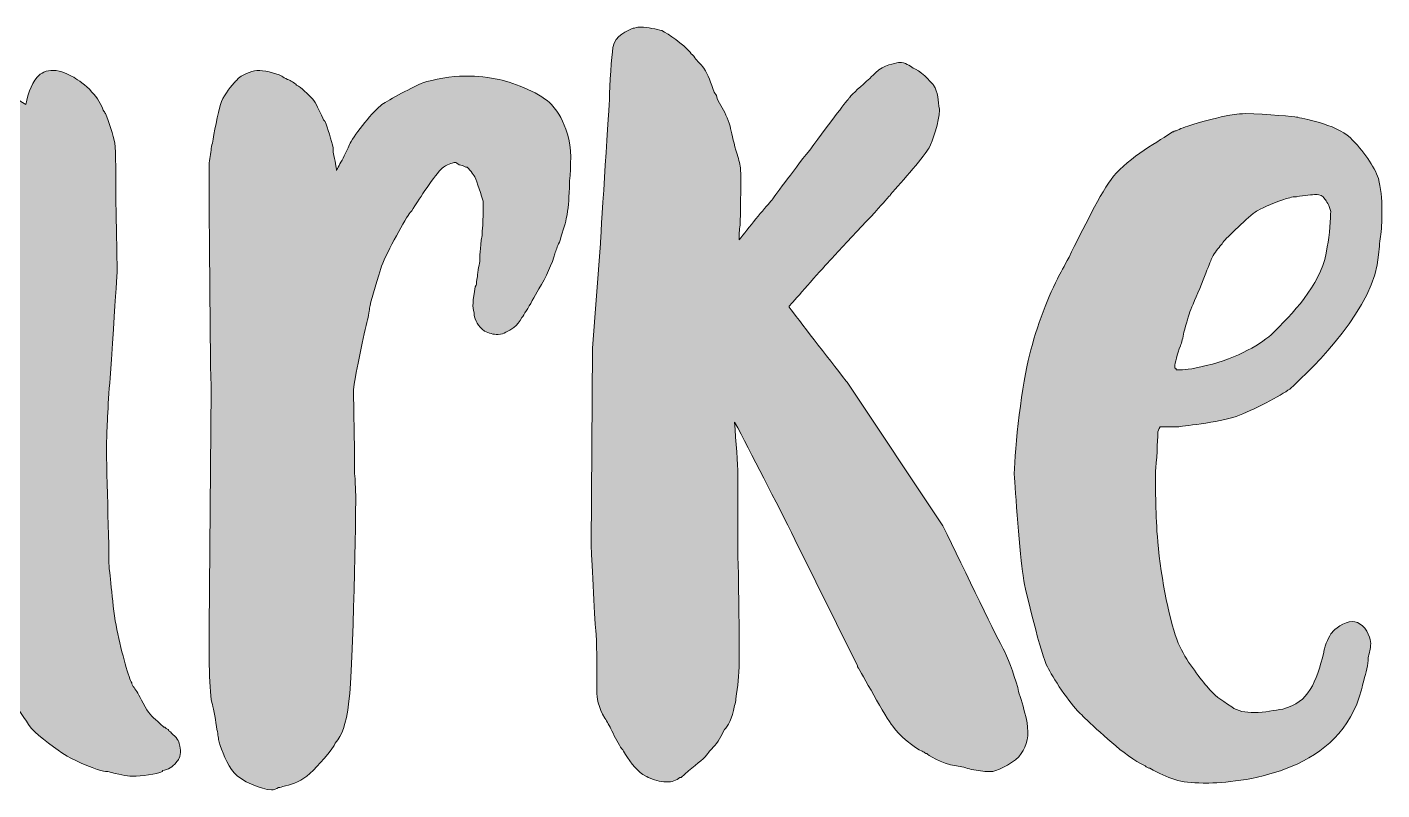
# Model space of a CAD drawing. Header units: inches. Extents: x 4.51 to 10.36, y -5.81 to -0.93.
# Drawn here: x 6.699 to 8.508, y -5.751 to -4.732 of the extents above; entities that cross this region are included whole.
import ezdxf

# ---------------------------------------------------------------- set-up
doc = ezdxf.new("R2010")
doc.units = ezdxf.units.IN
doc.header["$MEASUREMENT"] = 0
doc.layers.add('Layer 1', color=7, linetype='Continuous')

# ---------------------------------------------------------------- blocks, each defined once
blk = doc.blocks.new('block 2')
at = {"layer": 'Layer 1', "true_color": 0x333333}
h = blk.add_hatch(color=250, dxfattribs=at)
h.dxf.hatch_style = 2
edge = h.paths.add_edge_path()
edge.add_spline(control_points=[(8.025, -5.6259), (8.0235, -5.6214), (8.022, -5.6168), (8.022, -5.6138), (8.0159, -5.5955), (8.0083, -5.5712), (8.0022, -5.5621), (7.9977, -5.5545), (7.9506, -5.4573), (7.9217, -5.398), (7.9217, -5.398), (7.794, -5.2065), (7.794, -5.2065), (7.794, -5.2065), (7.7925, -5.205), (7.7925, -5.205), (7.7682, -5.1731), (7.7287, -5.1229), (7.7165, -5.1062), (7.7165, -5.1062), (7.7165, -5.1047), (7.7165, -5.1047), (7.7211, -5.1001), (7.75, -5.0667), (7.7682, -5.0469), (7.7758, -5.0378), (7.8381, -4.9725), (7.8442, -4.9649), (7.8487, -4.9588), (7.8518, -4.9573), (7.8518, -4.9558), (7.867, -4.939), (7.8989, -4.9026), (7.9035, -4.8935), (7.908, -4.8844), (7.9171, -4.8585), (7.9171, -4.8433), (7.9171, -4.8433), (7.9171, -4.8418), (7.9171, -4.8418), (7.9156, -4.8312), (7.9156, -4.819), (7.9095, -4.8099), (7.9095, -4.8099), (7.8958, -4.7932), (7.8852, -4.7886), (7.8852, -4.7886), (7.8837, -4.7871), (7.8822, -4.7871), (7.8776, -4.784), (7.8715, -4.7795), (7.8639, -4.7795), (7.8639, -4.7795), (7.8624, -4.7795), (7.8624, -4.7795), (7.8579, -4.781), (7.8427, -4.7825), (7.832, -4.7932), (7.8305, -4.7947), (7.8275, -4.7977), (7.8244, -4.8008), (7.8123, -4.8114), (7.8016, -4.8205), (7.7971, -4.8266), (7.794, -4.8296), (7.7743, -4.8555), (7.7439, -4.8965), (7.7196, -4.9269), (7.6968, -4.9588), (7.6922, -4.9649), (7.6831, -4.974), (7.6618, -5.0013), (7.6497, -5.0165), (7.6497, -5.0105), (7.6497, -5.0029), (7.6512, -4.9968), (7.6512, -4.9801), (7.6527, -4.9284), (7.6512, -4.9178), (7.6497, -4.9117), (7.6481, -4.9041), (7.6451, -4.8965), (7.6421, -4.8844), (7.639, -4.8722), (7.6375, -4.8646), (7.6345, -4.854), (7.6299, -4.8448), (7.6254, -4.8372), (7.6223, -4.8327), (7.6208, -4.8296), (7.6193, -4.8236), (7.6193, -4.8236), (7.6162, -4.819), (7.6162, -4.819), (7.6117, -4.8068), (7.6086, -4.7962), (7.6026, -4.7871), (7.598, -4.781), (7.5935, -4.778), (7.5904, -4.7734), (7.5889, -4.7704), (7.5858, -4.7688), (7.5843, -4.7658), (7.5752, -4.7552), (7.5554, -4.7415), (7.5463, -4.7369), (7.5402, -4.7354), (7.5266, -4.7324), (7.519, -4.7324), (7.516, -4.7324), (7.5129, -4.7324), (7.5099, -4.7339), (7.5099, -4.7339), (7.5083, -4.7339), (7.5083, -4.7339), (7.5008, -4.7369), (7.484, -4.743), (7.481, -4.7597), (7.4795, -4.7719), (7.4764, -4.8084), (7.4764, -4.8296), (7.4749, -4.8524), (7.4643, -5.0196), (7.4643, -5.0211), (7.4643, -5.0211), (7.4536, -5.1609), (7.4536, -5.1609), (7.4536, -5.1609), (7.4521, -5.4253), (7.4521, -5.4253), (7.4521, -5.4253), (7.4521, -5.4269), (7.4521, -5.4269), (7.4521, -5.4299), (7.4567, -5.5226), (7.4582, -5.5378), (7.4597, -5.55), (7.4597, -5.5879), (7.4597, -5.6077), (7.4597, -5.6153), (7.4597, -5.6183), (7.4597, -5.6198), (7.4597, -5.6259), (7.4612, -5.6411), (7.4704, -5.6548), (7.4734, -5.6594), (7.4764, -5.6654), (7.4795, -5.6715), (7.484, -5.6806), (7.4886, -5.6898), (7.4931, -5.6958), (7.4947, -5.6973), (7.4962, -5.7004), (7.4977, -5.7034), (7.5053, -5.7141), (7.5144, -5.7277), (7.5251, -5.7323), (7.5266, -5.7323), (7.5266, -5.7323), (7.5281, -5.7338), (7.5357, -5.7369), (7.5433, -5.7399), (7.5524, -5.7399), (7.56, -5.7399), (7.5661, -5.7384), (7.5706, -5.7338), (7.5706, -5.7338), (7.5722, -5.7338), (7.5722, -5.7338), (7.5858, -5.7217), (7.598, -5.7125), (7.6041, -5.7065), (7.6071, -5.7034), (7.6086, -5.7004), (7.6102, -5.6989), (7.6132, -5.6958), (7.6208, -5.6882), (7.6254, -5.6791), (7.6254, -5.6791), (7.6299, -5.67), (7.6299, -5.67), (7.6345, -5.6654), (7.6406, -5.6563), (7.6436, -5.6381), (7.6451, -5.635), (7.6451, -5.632), (7.6451, -5.629), (7.6481, -5.6107), (7.6497, -5.6001), (7.6497, -5.5788), (7.6497, -5.5667), (7.6497, -5.4998), (7.6481, -5.439), (7.6481, -5.3889), (7.6481, -5.3417), (7.6481, -5.3296), (7.6481, -5.3159), (7.6451, -5.2855), (7.6436, -5.2597), (7.6649, -5.2992), (7.6998, -5.3676), (7.7241, -5.4162), (7.7241, -5.4162), (7.8077, -5.5849), (7.8077, -5.5849), (7.8077, -5.5849), (7.8077, -5.5864), (7.8077, -5.5864), (7.8123, -5.5925), (7.8457, -5.6548), (7.8548, -5.6654), (7.8624, -5.6776), (7.8852, -5.6958), (7.8943, -5.6989), (7.8958, -5.7004), (7.8974, -5.7004), (7.8989, -5.7019), (7.8989, -5.7019), (7.9004, -5.7019), (7.9004, -5.7019), (7.9004, -5.7034), (7.9187, -5.7156), (7.9399, -5.7186), (7.946, -5.7186), (7.9536, -5.7217), (7.9597, -5.7232), (7.9688, -5.7247), (7.9764, -5.7262), (7.9825, -5.7262), (7.984, -5.7262), (7.987, -5.7262), (7.9886, -5.7262), (7.9977, -5.7232), (8.019, -5.7141), (8.0265, -5.7019), (8.0342, -5.6913), (8.0372, -5.6776), (8.0342, -5.6609), (8.0326, -5.6502), (8.0281, -5.6366), (8.025, -5.6259)], knot_values=[0, 0, 0, 0, 1, 1, 1, 2, 2, 2, 3, 3, 3, 4, 4, 4, 5, 5, 5, 6, 6, 6, 7, 7, 7, 8, 8, 8, 9, 9, 9, 10, 10, 10, 11, 11, 11, 12, 12, 12, 13, 13, 13, 14, 14, 14, 15, 15, 15, 16, 16, 16, 17, 17, 17, 18, 18, 18, 19, 19, 19, 20, 20, 20, 21, 21, 21, 22, 22, 22, 23, 23, 23, 24, 24, 24, 25, 25, 25, 26, 26, 26, 27, 27, 27, 28, 28, 28, 29, 29, 29, 30, 30, 30, 31, 31, 31, 32, 32, 32, 33, 33, 33, 34, 34, 34, 35, 35, 35, 36, 36, 36, 37, 37, 37, 38, 38, 38, 39, 39, 39, 40, 40, 40, 41, 41, 41, 42, 42, 42, 43, 43, 43, 44, 44, 44, 45, 45, 45, 46, 46, 46, 47, 47, 47, 48, 48, 48, 49, 49, 49, 50, 50, 50, 51, 51, 51, 52, 52, 52, 53, 53, 53, 54, 54, 54, 55, 55, 55, 56, 56, 56, 57, 57, 57, 58, 58, 58, 59, 59, 59, 60, 60, 60, 61, 61, 61, 62, 62, 62, 63, 63, 63, 64, 64, 64, 65, 65, 65, 66, 66, 66, 67, 67, 67, 68, 68, 68, 69, 69, 69, 70, 70, 70, 71, 71, 71, 72, 72, 72, 73, 73, 73, 74, 74, 74, 75, 75, 75, 76, 76, 76, 77, 77, 77, 78, 78, 78, 79, 79, 79, 80, 80, 80, 80], degree=3, periodic=1)
h = blk.add_hatch(color=250, dxfattribs=at)
h.dxf.hatch_style = 2
edge = h.paths.add_edge_path()
edge.add_spline(control_points=[(6.89, -5.673), (6.8885, -5.673), (6.8885, -5.6715), (6.887, -5.67), (6.884, -5.6685), (6.884, -5.6685), (6.8824, -5.667), (6.8809, -5.667), (6.8794, -5.6654), (6.8748, -5.6609), (6.8748, -5.6609), (6.8733, -5.6594), (6.8733, -5.6594), (6.8642, -5.6518), (6.8612, -5.6487), (6.8536, -5.635), (6.8475, -5.6229), (6.8444, -5.6183), (6.8414, -5.6138), (6.8399, -5.6123), (6.8384, -5.6092), (6.8384, -5.6077), (6.8353, -5.6031), (6.8247, -5.5682), (6.8186, -5.5363), (6.8125, -5.5074), (6.8095, -5.4588), (6.808, -5.4542), (6.808, -5.4101), (6.8034, -5.2931), (6.8049, -5.281), (6.8049, -5.2749), (6.8065, -5.2384), (6.8095, -5.2004), (6.8186, -5.0637), (6.8201, -5.0485), (6.8186, -5.0439), (6.8186, -5.0363), (6.8171, -4.9634), (6.8171, -4.9497), (6.8171, -4.9406), (6.8171, -4.8965), (6.8156, -4.8874), (6.8141, -4.8767), (6.808, -4.8585), (6.8034, -4.8479), (6.8019, -4.8463), (6.8019, -4.8448), (6.8004, -4.8433), (6.7973, -4.8357), (6.7928, -4.8266), (6.7852, -4.819), (6.7761, -4.8084), (6.7669, -4.8038), (6.7609, -4.7992), (6.7593, -4.7992), (6.7578, -4.7977), (6.7578, -4.7977), (6.7548, -4.7962), (6.7441, -4.7901), (6.7335, -4.7901), (6.7244, -4.7901), (6.7168, -4.7932), (6.7122, -4.7992), (6.7031, -4.8084), (6.6986, -4.8266), (6.697, -4.8357), (6.697, -4.8357), (6.6742, -4.822), (6.6742, -4.822), (6.6712, -4.8205), (6.6682, -4.819), (6.656, -4.8175), (6.6484, -4.816), (6.6393, -4.8144), (6.6317, -4.8129), (6.6241, -4.8114), (6.615, -4.8099), (6.6059, -4.8099), (6.5983, -4.8099), (6.5907, -4.8099), (6.5831, -4.8114), (6.5679, -4.8129), (6.5451, -4.822), (6.5375, -4.8251), (6.5375, -4.8266), (6.5344, -4.8281), (6.5314, -4.8281), (6.5162, -4.8357), (6.4797, -4.854), (6.4615, -4.8692), (6.4372, -4.8904), (6.4098, -4.9163), (6.3977, -4.9406), (6.3855, -4.9649), (6.3764, -4.9831), (6.3688, -4.9983), (6.3657, -5.0059), (6.3597, -5.0287), (6.349, -5.0637), (6.3399, -5.0971), (6.3293, -5.1336), (6.3202, -5.1594), (6.3065, -5.2004), (6.3034, -5.2475), (6.3019, -5.2734), (6.3004, -5.2794), (6.3004, -5.284), (6.3004, -5.2871), (6.2989, -5.3068), (6.2989, -5.401), (6.3004, -5.4208), (6.3004, -5.4344), (6.3034, -5.4618), (6.3065, -5.4785), (6.3095, -5.4952), (6.3293, -5.55), (6.3353, -5.5636), (6.3399, -5.5727), (6.3521, -5.5864), (6.3627, -5.6016), (6.3642, -5.6031), (6.3673, -5.6062), (6.3673, -5.6077), (6.3749, -5.6168), (6.4083, -5.6381), (6.4174, -5.6427), (6.4189, -5.6442), (6.4204, -5.6442), (6.422, -5.6457), (6.4356, -5.6533), (6.4524, -5.6624), (6.4691, -5.6624), (6.4736, -5.6624), (6.4782, -5.6624), (6.4843, -5.6624), (6.4919, -5.6624), (6.4995, -5.6639), (6.5071, -5.6639), (6.5177, -5.6639), (6.5268, -5.6624), (6.5314, -5.6594), (6.5344, -5.6594), (6.5375, -5.6579), (6.542, -5.6563), (6.5512, -5.6533), (6.5618, -5.6487), (6.5709, -5.6411), (6.5724, -5.6411), (6.5739, -5.6396), (6.5755, -5.6381), (6.5846, -5.6305), (6.5922, -5.6244), (6.6013, -5.6138), (6.6089, -5.6031), (6.6271, -5.5743), (6.6332, -5.5545), (6.6347, -5.55), (6.6378, -5.5423), (6.6393, -5.5332), (6.6439, -5.5545), (6.6484, -5.5712), (6.6514, -5.5819), (6.6606, -5.6031), (6.697, -5.6594), (6.7046, -5.6685), (6.7138, -5.6791), (6.7411, -5.6989), (6.7487, -5.7034), (6.7548, -5.708), (6.7852, -5.7217), (6.7973, -5.7247), (6.7989, -5.7247), (6.8019, -5.7262), (6.8065, -5.7262), (6.8201, -5.7293), (6.8323, -5.7323), (6.8384, -5.7323), (6.8399, -5.7323), (6.8399, -5.7323), (6.8399, -5.7323), (6.8505, -5.7323), (6.8718, -5.7293), (6.8794, -5.7262), (6.8794, -5.7262), (6.8794, -5.7247), (6.8794, -5.7247), (6.887, -5.7232), (6.8931, -5.7202), (6.8976, -5.7141), (6.9007, -5.711), (6.9037, -5.7065), (6.9037, -5.6973), (6.9022, -5.6898), (6.9022, -5.6867), (6.8976, -5.6806), (6.8946, -5.6776), (6.8931, -5.6761), (6.89, -5.673)], knot_values=[0, 0, 0, 0, 1, 1, 1, 2, 2, 2, 3, 3, 3, 4, 4, 4, 5, 5, 5, 6, 6, 6, 7, 7, 7, 8, 8, 8, 9, 9, 9, 10, 10, 10, 11, 11, 11, 12, 12, 12, 13, 13, 13, 14, 14, 14, 15, 15, 15, 16, 16, 16, 17, 17, 17, 18, 18, 18, 19, 19, 19, 20, 20, 20, 21, 21, 21, 22, 22, 22, 23, 23, 23, 24, 24, 24, 25, 25, 25, 26, 26, 26, 27, 27, 27, 28, 28, 28, 29, 29, 29, 30, 30, 30, 31, 31, 31, 32, 32, 32, 33, 33, 33, 34, 34, 34, 35, 35, 35, 36, 36, 36, 37, 37, 37, 38, 38, 38, 39, 39, 39, 40, 40, 40, 41, 41, 41, 42, 42, 42, 43, 43, 43, 44, 44, 44, 45, 45, 45, 46, 46, 46, 47, 47, 47, 48, 48, 48, 49, 49, 49, 50, 50, 50, 51, 51, 51, 52, 52, 52, 53, 53, 53, 54, 54, 54, 55, 55, 55, 56, 56, 56, 57, 57, 57, 58, 58, 58, 59, 59, 59, 60, 60, 60, 61, 61, 61, 62, 62, 62, 63, 63, 63, 64, 64, 64, 65, 65, 65, 66, 66, 66, 66], degree=3, periodic=1)
edge = h.paths.add_edge_path()
edge.add_spline(control_points=[(6.6651, -4.9315), (6.6651, -4.9315), (6.6347, -5.2004), (6.6347, -5.2004), (6.6317, -5.2399), (6.6211, -5.3417), (6.6211, -5.3494), (6.6195, -5.3539), (6.6195, -5.3615), (6.6195, -5.3691), (6.6195, -5.3752), (6.618, -5.3813), (6.618, -5.3873), (6.618, -5.395), (6.6165, -5.398), (6.615, -5.4056), (6.6135, -5.4086), (6.6119, -5.4132), (6.6104, -5.4193), (6.6074, -5.4329), (6.5907, -5.4679), (6.5815, -5.4876), (6.5785, -5.4952), (6.577, -5.4998), (6.5755, -5.5044), (6.5709, -5.515), (6.5496, -5.55), (6.5451, -5.556), (6.5451, -5.556), (6.5436, -5.556), (6.5436, -5.556), (6.5436, -5.556), (6.5436, -5.556), (6.542, -5.556), (6.5405, -5.556), (6.5405, -5.556), (6.539, -5.556), (6.539, -5.5545), (6.5375, -5.5545), (6.5375, -5.553), (6.5329, -5.5469), (6.5238, -5.5348), (6.5177, -5.5241), (6.5132, -5.5165), (6.5071, -5.4907), (6.5025, -5.474), (6.4995, -5.4618), (6.4964, -5.4512), (6.4949, -5.4466), (6.4934, -5.4405), (6.4919, -5.4117), (6.4904, -5.363), (6.4904, -5.3554), (6.4904, -5.3509), (6.4904, -5.3494), (6.4904, -5.3402), (6.501, -5.2567), (6.5101, -5.2126), (6.5162, -5.1837), (6.5329, -5.1123), (6.5436, -5.0697), (6.5496, -5.0469), (6.5512, -5.0363), (6.5527, -5.0348), (6.5527, -5.0287), (6.5587, -5.0029), (6.5709, -4.9771), (6.5831, -4.9527), (6.6226, -4.9102), (6.6287, -4.9056), (6.6332, -4.9026), (6.6347, -4.9011), (6.6378, -4.8995), (6.6393, -4.8995), (6.6393, -4.8995), (6.6408, -4.898), (6.6439, -4.8965), (6.653, -4.895), (6.6575, -4.895), (6.659, -4.895), (6.6651, -4.8965), (6.6697, -4.8965), (6.6682, -4.9026), (6.6666, -4.9178), (6.6651, -4.9315)], knot_values=[0, 0, 0, 0, 1, 1, 1, 2, 2, 2, 3, 3, 3, 4, 4, 4, 5, 5, 5, 6, 6, 6, 7, 7, 7, 8, 8, 8, 9, 9, 9, 10, 10, 10, 11, 11, 11, 12, 12, 12, 13, 13, 13, 14, 14, 14, 15, 15, 15, 16, 16, 16, 17, 17, 17, 18, 18, 18, 19, 19, 19, 20, 20, 20, 21, 21, 21, 22, 22, 22, 23, 23, 23, 24, 24, 24, 25, 25, 25, 26, 26, 26, 27, 27, 27, 28, 28, 28, 28], degree=3, periodic=1)
h = blk.add_hatch(color=250, dxfattribs=at)
h.dxf.hatch_style = 2
edge = h.paths.add_edge_path()
edge.add_spline(control_points=[(7.399, -4.8357), (7.3869, -4.822), (7.3504, -4.8068), (7.3291, -4.8023), (7.3063, -4.7977), (7.2942, -4.7977), (7.282, -4.7977), (7.2683, -4.7977), (7.2395, -4.8023), (7.2273, -4.8068), (7.2151, -4.8114), (7.1817, -4.8296), (7.1726, -4.8357), (7.1619, -4.8433), (7.1361, -4.8752), (7.13, -4.8874), (7.1285, -4.8919), (7.124, -4.8995), (7.1209, -4.9071), (7.1164, -4.9147), (7.1133, -4.9208), (7.1118, -4.9238), (7.1118, -4.9193), (7.1103, -4.9117), (7.1072, -4.8995), (7.1072, -4.8965), (7.1072, -4.895), (7.1072, -4.8935), (7.1057, -4.8844), (7.0996, -4.8661), (7.0966, -4.8585), (7.0966, -4.8585), (7.0951, -4.857), (7.0936, -4.854), (7.089, -4.8433), (7.0844, -4.8342), (7.0799, -4.8281), (7.0738, -4.822), (7.0647, -4.8129), (7.0586, -4.8099), (7.0556, -4.8068), (7.051, -4.8038), (7.0464, -4.8023), (7.0434, -4.8008), (7.0404, -4.7992), (7.0389, -4.7977), (7.0297, -4.7932), (7.013, -4.7901), (7.0069, -4.7901), (7.0054, -4.7901), (7.0054, -4.7901), (7.0054, -4.7901), (6.9978, -4.7917), (6.9857, -4.7947), (6.9781, -4.8038), (6.9781, -4.8038), (6.9765, -4.8053), (6.975, -4.8068), (6.9689, -4.8144), (6.9598, -4.8251), (6.9568, -4.8357), (6.9538, -4.8463), (6.9477, -4.8752), (6.9462, -4.8874), (6.9446, -4.8904), (6.9446, -4.8935), (6.9446, -4.8965), (6.9431, -4.9041), (6.9416, -4.9117), (6.9416, -4.9193), (6.9416, -4.9284), (6.9431, -5.2035), (6.9446, -5.2156), (6.9446, -5.2156), (6.9416, -5.5348), (6.9416, -5.5348), (6.9416, -5.5621), (6.9416, -5.6244), (6.9462, -5.6366), (6.9477, -5.6427), (6.9507, -5.6594), (6.9522, -5.67), (6.9538, -5.6776), (6.9538, -5.6821), (6.9553, -5.6867), (6.9583, -5.6973), (6.9659, -5.7171), (6.975, -5.7277), (6.9841, -5.7384), (7.0115, -5.7505), (7.0252, -5.7505), (7.0282, -5.7505), (7.0313, -5.749), (7.0343, -5.7475), (7.0343, -5.7475), (7.0373, -5.7475), (7.0404, -5.746), (7.0495, -5.7445), (7.0616, -5.7399), (7.0723, -5.7323), (7.0829, -5.7232), (7.0981, -5.7065), (7.1088, -5.6913), (7.1088, -5.6898), (7.1103, -5.6882), (7.1103, -5.6882), (7.1194, -5.6761), (7.124, -5.667), (7.1285, -5.632), (7.1346, -5.5895), (7.1376, -5.3676), (7.1376, -5.3646), (7.1376, -5.3615), (7.1376, -5.3478), (7.1361, -5.3281), (7.1361, -5.2916), (7.1346, -5.2293), (7.1346, -5.2187), (7.1346, -5.208), (7.1452, -5.1579), (7.1513, -5.1305), (7.1543, -5.1199), (7.1559, -5.1123), (7.1559, -5.1077), (7.1574, -5.0986), (7.1635, -5.0789), (7.1711, -5.0546), (7.1756, -5.0394), (7.2015, -4.9922), (7.2091, -4.9816), (7.2106, -4.9801), (7.2136, -4.9755), (7.2167, -4.971), (7.2243, -4.9588), (7.2471, -4.9238), (7.2546, -4.9193), (7.2623, -4.9147), (7.2683, -4.9132), (7.2698, -4.9132), (7.2698, -4.9132), (7.2714, -4.9132), (7.2714, -4.9132), (7.2729, -4.9147), (7.2744, -4.9147), (7.2759, -4.9163), (7.279, -4.9163), (7.2805, -4.9178), (7.282, -4.9178), (7.285, -4.9193), (7.285, -4.9193), (7.2866, -4.9193), (7.2911, -4.9238), (7.2957, -4.9315), (7.2972, -4.933), (7.2987, -4.9375), (7.3063, -4.9588), (7.3078, -4.9649), (7.3078, -4.9694), (7.3078, -4.9983), (7.3063, -5.0044), (7.3063, -5.0059), (7.3063, -5.0074), (7.3063, -5.0105), (7.3033, -5.0287), (7.3033, -5.0394), (7.3033, -5.0439), (7.3033, -5.0469), (7.3002, -5.0591), (7.3002, -5.0652), (7.2987, -5.0713), (7.2987, -5.0743), (7.2987, -5.0758), (7.2987, -5.0758), (7.2987, -5.0773), (7.2972, -5.0789), (7.2942, -5.0971), (7.2927, -5.1062), (7.2957, -5.1138), (7.2957, -5.1153), (7.2957, -5.1153), (7.2957, -5.1169), (7.2972, -5.1229), (7.3002, -5.1321), (7.3094, -5.1381), (7.3154, -5.1412), (7.3215, -5.1427), (7.3276, -5.1427), (7.3322, -5.1427), (7.3352, -5.1412), (7.3382, -5.1396), (7.3443, -5.1366), (7.3534, -5.1321), (7.3595, -5.1199), (7.361, -5.1184), (7.3625, -5.1153), (7.3656, -5.1108), (7.3702, -5.1032), (7.3762, -5.0925), (7.3823, -5.0819), (7.3914, -5.0667), (7.4005, -5.0469), (7.4036, -5.0348), (7.4051, -5.0302), (7.4066, -5.0257), (7.4097, -5.0196), (7.4127, -5.009), (7.4173, -4.9968), (7.4188, -4.9877), (7.4218, -4.974), (7.4218, -4.9649), (7.4233, -4.9467), (7.4233, -4.9467), (7.4233, -4.9451), (7.4233, -4.9451), (7.4233, -4.9436), (7.4233, -4.9406), (7.4233, -4.9375), (7.4248, -4.9193), (7.4264, -4.8919), (7.4203, -4.8752), (7.4142, -4.857), (7.4097, -4.8479), (7.399, -4.8357)], knot_values=[0, 0, 0, 0, 1, 1, 1, 2, 2, 2, 3, 3, 3, 4, 4, 4, 5, 5, 5, 6, 6, 6, 7, 7, 7, 8, 8, 8, 9, 9, 9, 10, 10, 10, 11, 11, 11, 12, 12, 12, 13, 13, 13, 14, 14, 14, 15, 15, 15, 16, 16, 16, 17, 17, 17, 18, 18, 18, 19, 19, 19, 20, 20, 20, 21, 21, 21, 22, 22, 22, 23, 23, 23, 24, 24, 24, 25, 25, 25, 26, 26, 26, 27, 27, 27, 28, 28, 28, 29, 29, 29, 30, 30, 30, 31, 31, 31, 32, 32, 32, 33, 33, 33, 34, 34, 34, 35, 35, 35, 36, 36, 36, 37, 37, 37, 38, 38, 38, 39, 39, 39, 40, 40, 40, 41, 41, 41, 42, 42, 42, 43, 43, 43, 44, 44, 44, 45, 45, 45, 46, 46, 46, 47, 47, 47, 48, 48, 48, 49, 49, 49, 50, 50, 50, 51, 51, 51, 52, 52, 52, 53, 53, 53, 54, 54, 54, 55, 55, 55, 56, 56, 56, 57, 57, 57, 58, 58, 58, 59, 59, 59, 60, 60, 60, 61, 61, 61, 62, 62, 62, 63, 63, 63, 64, 64, 64, 65, 65, 65, 66, 66, 66, 67, 67, 67, 68, 68, 68, 69, 69, 69, 70, 70, 70, 71, 71, 71, 72, 72, 72, 73, 73, 73, 74, 74, 74, 74], degree=3, periodic=1)
h = blk.add_hatch(color=250, dxfattribs=at)
h.dxf.hatch_style = 2
edge = h.paths.add_edge_path()
edge.add_spline(control_points=[(8.4657, -4.8798), (8.4459, -4.8615), (8.4003, -4.854), (8.3942, -4.8524), (8.3927, -4.8524), (8.3547, -4.8479), (8.3258, -4.8479), (8.3152, -4.8479), (8.3061, -4.8494), (8.3, -4.8509), (8.2651, -4.8585), (8.2423, -4.8661), (8.2332, -4.8707), (8.2316, -4.8707), (8.2301, -4.8722), (8.2286, -4.8722), (8.2134, -4.8828), (8.1693, -4.9071), (8.1496, -4.9315), (8.1329, -4.9527), (8.1085, -5.0029), (8.0903, -5.0394), (8.0842, -5.0515), (8.0781, -5.0606), (8.0751, -5.0682), (8.0599, -5.0971), (8.0447, -5.1396), (8.0356, -5.1776), (8.0265, -5.2187), (8.0158, -5.3083), (8.0174, -5.3342), (8.0189, -5.36), (8.0265, -5.4527), (8.0295, -5.4679), (8.031, -5.4816), (8.0538, -5.5727), (8.0614, -5.5864), (8.0675, -5.5986), (8.0918, -5.6366), (8.104, -5.6472), (8.1055, -5.6487), (8.1085, -5.6518), (8.1116, -5.6548), (8.1283, -5.67), (8.1633, -5.705), (8.1921, -5.7186), (8.1937, -5.7202), (8.1967, -5.7217), (8.1982, -5.7217), (8.224, -5.7354), (8.2377, -5.7414), (8.2696, -5.7414), (8.2712, -5.7414), (8.2742, -5.7414), (8.2772, -5.7414), (8.3289, -5.7399), (8.4535, -5.7247), (8.4809, -5.6168), (8.4824, -5.6123), (8.4824, -5.6092), (8.4839, -5.6046), (8.4869, -5.594), (8.49, -5.5834), (8.49, -5.5743), (8.49, -5.5712), (8.4915, -5.5697), (8.4915, -5.5667), (8.493, -5.5621), (8.4945, -5.5545), (8.4915, -5.5469), (8.4885, -5.5348), (8.4778, -5.5256), (8.4687, -5.5256), (8.4581, -5.5256), (8.4444, -5.5363), (8.4414, -5.5408), (8.4383, -5.5439), (8.4322, -5.5575), (8.4307, -5.5652), (8.4307, -5.5652), (8.4307, -5.5667), (8.4307, -5.5667), (8.4201, -5.6077), (8.411, -5.6335), (8.376, -5.6427), (8.3654, -5.6442), (8.3517, -5.6472), (8.338, -5.6472), (8.3258, -5.6472), (8.3152, -5.6457), (8.3076, -5.6396), (8.2909, -5.629), (8.2864, -5.6259), (8.2742, -5.6123), (8.2635, -5.5986), (8.2468, -5.5788), (8.2362, -5.5545), (8.2256, -5.5302), (8.2134, -5.4694), (8.2088, -5.4193), (8.2058, -5.3828), (8.2058, -5.3509), (8.2058, -5.325), (8.2073, -5.3144), (8.2088, -5.2825), (8.2088, -5.2749), (8.2088, -5.2719), (8.2104, -5.2688), (8.2119, -5.2658), (8.2134, -5.2658), (8.2134, -5.2658), (8.2149, -5.2658), (8.221, -5.2658), (8.2347, -5.2658), (8.2347, -5.2658), (8.2347, -5.2658), (8.2362, -5.2658), (8.2362, -5.2658), (8.2377, -5.2658), (8.2909, -5.2597), (8.3137, -5.2521), (8.335, -5.2445), (8.3745, -5.2232), (8.3851, -5.2156), (8.4185, -5.1852), (8.4991, -5.1062), (8.5037, -5.0363), (8.5052, -5.0257), (8.5052, -5.0165), (8.5067, -5.009), (8.5082, -4.9983), (8.5082, -4.9877), (8.5082, -4.9786), (8.5082, -4.9603), (8.5067, -4.9467), (8.5037, -4.9345), (8.4976, -4.9178), (8.4839, -4.898), (8.4657, -4.8798)], knot_values=[0, 0, 0, 0, 1, 1, 1, 2, 2, 2, 3, 3, 3, 4, 4, 4, 5, 5, 5, 6, 6, 6, 7, 7, 7, 8, 8, 8, 9, 9, 9, 10, 10, 10, 11, 11, 11, 12, 12, 12, 13, 13, 13, 14, 14, 14, 15, 15, 15, 16, 16, 16, 17, 17, 17, 18, 18, 18, 19, 19, 19, 20, 20, 20, 21, 21, 21, 22, 22, 22, 23, 23, 23, 24, 24, 24, 25, 25, 25, 26, 26, 26, 27, 27, 27, 28, 28, 28, 29, 29, 29, 30, 30, 30, 31, 31, 31, 32, 32, 32, 33, 33, 33, 34, 34, 34, 35, 35, 35, 36, 36, 36, 37, 37, 37, 38, 38, 38, 39, 39, 39, 40, 40, 40, 41, 41, 41, 42, 42, 42, 43, 43, 43, 44, 44, 44, 45, 45, 45, 46, 46, 46, 46], degree=3, periodic=1)
edge = h.paths.add_edge_path()
edge.add_spline(control_points=[(8.4353, -5.0257), (8.4292, -5.0713), (8.3958, -5.1077), (8.3654, -5.1381), (8.3547, -5.1503), (8.3213, -5.1716), (8.2818, -5.1822), (8.259, -5.1883), (8.2453, -5.1898), (8.2392, -5.1898), (8.2362, -5.1898), (8.2347, -5.1898), (8.2332, -5.1898), (8.2332, -5.1883), (8.2332, -5.1883), (8.2332, -5.1883), (8.2316, -5.1883), (8.2316, -5.1867), (8.2316, -5.1852), (8.2316, -5.1822), (8.2347, -5.1685), (8.2392, -5.1579), (8.2408, -5.1533), (8.2423, -5.1472), (8.2438, -5.1396), (8.2468, -5.129), (8.2499, -5.1169), (8.2529, -5.1092), (8.256, -5.1017), (8.2635, -5.0849), (8.2696, -5.0697), (8.2742, -5.0576), (8.2787, -5.0469), (8.2803, -5.0424), (8.2833, -5.0348), (8.2879, -5.0302), (8.2924, -5.0242), (8.2939, -5.0226), (8.2955, -5.0211), (8.297, -5.0181), (8.3046, -5.0105), (8.335, -4.9801), (8.3426, -4.9771), (8.3426, -4.9771), (8.3456, -4.9755), (8.3456, -4.9755), (8.3547, -4.971), (8.3745, -4.9619), (8.3851, -4.9603), (8.3882, -4.9588), (8.3912, -4.9588), (8.3942, -4.9588), (8.4049, -4.9573), (8.4155, -4.9558), (8.4201, -4.9558), (8.4216, -4.9558), (8.4216, -4.9558), (8.4216, -4.9558), (8.4246, -4.9558), (8.4292, -4.9573), (8.4322, -4.9619), (8.4337, -4.9634), (8.4383, -4.971), (8.4398, -4.9786), (8.4398, -4.9862), (8.4383, -5.0105), (8.4353, -5.0257)], knot_values=[0, 0, 0, 0, 1, 1, 1, 2, 2, 2, 3, 3, 3, 4, 4, 4, 5, 5, 5, 6, 6, 6, 7, 7, 7, 8, 8, 8, 9, 9, 9, 10, 10, 10, 11, 11, 11, 12, 12, 12, 13, 13, 13, 14, 14, 14, 15, 15, 15, 16, 16, 16, 17, 17, 17, 18, 18, 18, 19, 19, 19, 20, 20, 20, 21, 21, 21, 22, 22, 22, 22], degree=3, periodic=1)
at = {"layer": 'Layer 1', "lineweight": 0}
for points, knots in [([(8.025, -5.6259), (8.0235, -5.6214), (8.022, -5.6168), (8.022, -5.6138), (8.0159, -5.5955), (8.0083, -5.5712), (8.0022, -5.5621), (7.9977, -5.5545), (7.9506, -5.4573), (7.9217, -5.398), (7.9217, -5.398), (7.794, -5.2065), (7.794, -5.2065), (7.794, -5.2065), (7.7925, -5.205), (7.7925, -5.205), (7.7682, -5.1731), (7.7287, -5.1229), (7.7165, -5.1062), (7.7165, -5.1062), (7.7165, -5.1047), (7.7165, -5.1047), (7.7211, -5.1001), (7.75, -5.0667), (7.7682, -5.0469), (7.7758, -5.0378), (7.8381, -4.9725), (7.8442, -4.9649), (7.8487, -4.9588), (7.8518, -4.9573), (7.8518, -4.9558), (7.867, -4.939), (7.8989, -4.9026), (7.9035, -4.8935), (7.908, -4.8844), (7.9171, -4.8585), (7.9171, -4.8433), (7.9171, -4.8433), (7.9171, -4.8418), (7.9171, -4.8418), (7.9156, -4.8312), (7.9156, -4.819), (7.9095, -4.8099), (7.9095, -4.8099), (7.8958, -4.7932), (7.8852, -4.7886), (7.8852, -4.7886), (7.8837, -4.7871), (7.8822, -4.7871), (7.8776, -4.784), (7.8715, -4.7795), (7.8639, -4.7795), (7.8639, -4.7795), (7.8624, -4.7795), (7.8624, -4.7795), (7.8579, -4.781), (7.8427, -4.7825), (7.832, -4.7932), (7.8305, -4.7947), (7.8275, -4.7977), (7.8244, -4.8008), (7.8123, -4.8114), (7.8016, -4.8205), (7.7971, -4.8266), (7.794, -4.8296), (7.7743, -4.8555), (7.7439, -4.8965), (7.7196, -4.9269), (7.6968, -4.9588), (7.6922, -4.9649), (7.6831, -4.974), (7.6618, -5.0013), (7.6497, -5.0165), (7.6497, -5.0105), (7.6497, -5.0029), (7.6512, -4.9968), (7.6512, -4.9801), (7.6527, -4.9284), (7.6512, -4.9178), (7.6497, -4.9117), (7.6481, -4.9041), (7.6451, -4.8965), (7.6421, -4.8844), (7.639, -4.8722), (7.6375, -4.8646), (7.6345, -4.854), (7.6299, -4.8448), (7.6254, -4.8372), (7.6223, -4.8327), (7.6208, -4.8296), (7.6193, -4.8236), (7.6193, -4.8236), (7.6162, -4.819), (7.6162, -4.819), (7.6117, -4.8068), (7.6086, -4.7962), (7.6026, -4.7871), (7.598, -4.781), (7.5935, -4.778), (7.5904, -4.7734), (7.5889, -4.7704), (7.5858, -4.7688), (7.5843, -4.7658), (7.5752, -4.7552), (7.5554, -4.7415), (7.5463, -4.7369), (7.5402, -4.7354), (7.5266, -4.7324), (7.519, -4.7324), (7.516, -4.7324), (7.5129, -4.7324), (7.5099, -4.7339), (7.5099, -4.7339), (7.5083, -4.7339), (7.5083, -4.7339), (7.5008, -4.7369), (7.484, -4.743), (7.481, -4.7597), (7.4795, -4.7719), (7.4764, -4.8084), (7.4764, -4.8296), (7.4749, -4.8524), (7.4643, -5.0196), (7.4643, -5.0211), (7.4643, -5.0211), (7.4536, -5.1609), (7.4536, -5.1609), (7.4536, -5.1609), (7.4521, -5.4253), (7.4521, -5.4253), (7.4521, -5.4253), (7.4521, -5.4269), (7.4521, -5.4269), (7.4521, -5.4299), (7.4567, -5.5226), (7.4582, -5.5378), (7.4597, -5.55), (7.4597, -5.5879), (7.4597, -5.6077), (7.4597, -5.6153), (7.4597, -5.6183), (7.4597, -5.6198), (7.4597, -5.6259), (7.4612, -5.6411), (7.4704, -5.6548), (7.4734, -5.6594), (7.4764, -5.6654), (7.4795, -5.6715), (7.484, -5.6806), (7.4886, -5.6898), (7.4931, -5.6958), (7.4947, -5.6973), (7.4962, -5.7004), (7.4977, -5.7034), (7.5053, -5.7141), (7.5144, -5.7277), (7.5251, -5.7323), (7.5266, -5.7323), (7.5266, -5.7323), (7.5281, -5.7338), (7.5357, -5.7369), (7.5433, -5.7399), (7.5524, -5.7399), (7.56, -5.7399), (7.5661, -5.7384), (7.5706, -5.7338), (7.5706, -5.7338), (7.5722, -5.7338), (7.5722, -5.7338), (7.5858, -5.7217), (7.598, -5.7125), (7.6041, -5.7065), (7.6071, -5.7034), (7.6086, -5.7004), (7.6102, -5.6989), (7.6132, -5.6958), (7.6208, -5.6882), (7.6254, -5.6791), (7.6254, -5.6791), (7.6299, -5.67), (7.6299, -5.67), (7.6345, -5.6654), (7.6406, -5.6563), (7.6436, -5.6381), (7.6451, -5.635), (7.6451, -5.632), (7.6451, -5.629), (7.6481, -5.6107), (7.6497, -5.6001), (7.6497, -5.5788), (7.6497, -5.5667), (7.6497, -5.4998), (7.6481, -5.439), (7.6481, -5.3889), (7.6481, -5.3417), (7.6481, -5.3296), (7.6481, -5.3159), (7.6451, -5.2855), (7.6436, -5.2597), (7.6649, -5.2992), (7.6998, -5.3676), (7.7241, -5.4162), (7.7241, -5.4162), (7.8077, -5.5849), (7.8077, -5.5849), (7.8077, -5.5849), (7.8077, -5.5864), (7.8077, -5.5864), (7.8123, -5.5925), (7.8457, -5.6548), (7.8548, -5.6654), (7.8624, -5.6776), (7.8852, -5.6958), (7.8943, -5.6989), (7.8958, -5.7004), (7.8974, -5.7004), (7.8989, -5.7019), (7.8989, -5.7019), (7.9004, -5.7019), (7.9004, -5.7019), (7.9004, -5.7034), (7.9187, -5.7156), (7.9399, -5.7186), (7.946, -5.7186), (7.9536, -5.7217), (7.9597, -5.7232), (7.9688, -5.7247), (7.9764, -5.7262), (7.9825, -5.7262), (7.984, -5.7262), (7.987, -5.7262), (7.9886, -5.7262), (7.9977, -5.7232), (8.019, -5.7141), (8.0265, -5.7019), (8.0342, -5.6913), (8.0372, -5.6776), (8.0342, -5.6609), (8.0326, -5.6502), (8.0281, -5.6366), (8.025, -5.6259)], [0, 0, 0, 0, 1, 1, 1, 2, 2, 2, 3, 3, 3, 4, 4, 4, 5, 5, 5, 6, 6, 6, 7, 7, 7, 8, 8, 8, 9, 9, 9, 10, 10, 10, 11, 11, 11, 12, 12, 12, 13, 13, 13, 14, 14, 14, 15, 15, 15, 16, 16, 16, 17, 17, 17, 18, 18, 18, 19, 19, 19, 20, 20, 20, 21, 21, 21, 22, 22, 22, 23, 23, 23, 24, 24, 24, 25, 25, 25, 26, 26, 26, 27, 27, 27, 28, 28, 28, 29, 29, 29, 30, 30, 30, 31, 31, 31, 32, 32, 32, 33, 33, 33, 34, 34, 34, 35, 35, 35, 36, 36, 36, 37, 37, 37, 38, 38, 38, 39, 39, 39, 40, 40, 40, 41, 41, 41, 42, 42, 42, 43, 43, 43, 44, 44, 44, 45, 45, 45, 46, 46, 46, 47, 47, 47, 48, 48, 48, 49, 49, 49, 50, 50, 50, 51, 51, 51, 52, 52, 52, 53, 53, 53, 54, 54, 54, 55, 55, 55, 56, 56, 56, 57, 57, 57, 58, 58, 58, 59, 59, 59, 60, 60, 60, 61, 61, 61, 62, 62, 62, 63, 63, 63, 64, 64, 64, 65, 65, 65, 66, 66, 66, 67, 67, 67, 68, 68, 68, 69, 69, 69, 70, 70, 70, 71, 71, 71, 72, 72, 72, 73, 73, 73, 74, 74, 74, 75, 75, 75, 76, 76, 76, 77, 77, 77, 78, 78, 78, 79, 79, 79, 80, 80, 80, 80]), ([(6.89, -5.673), (6.8885, -5.673), (6.8885, -5.6715), (6.887, -5.67), (6.884, -5.6685), (6.884, -5.6685), (6.8824, -5.667), (6.8809, -5.667), (6.8794, -5.6654), (6.8748, -5.6609), (6.8748, -5.6609), (6.8733, -5.6594), (6.8733, -5.6594), (6.8642, -5.6518), (6.8612, -5.6487), (6.8536, -5.635), (6.8475, -5.6229), (6.8444, -5.6183), (6.8414, -5.6138), (6.8399, -5.6123), (6.8384, -5.6092), (6.8384, -5.6077), (6.8353, -5.6031), (6.8247, -5.5682), (6.8186, -5.5363), (6.8125, -5.5074), (6.8095, -5.4588), (6.808, -5.4542), (6.808, -5.4101), (6.8034, -5.2931), (6.8049, -5.281), (6.8049, -5.2749), (6.8065, -5.2384), (6.8095, -5.2004), (6.8186, -5.0637), (6.8201, -5.0485), (6.8186, -5.0439), (6.8186, -5.0363), (6.8171, -4.9634), (6.8171, -4.9497), (6.8171, -4.9406), (6.8171, -4.8965), (6.8156, -4.8874), (6.8141, -4.8767), (6.808, -4.8585), (6.8034, -4.8479), (6.8019, -4.8463), (6.8019, -4.8448), (6.8004, -4.8433), (6.7973, -4.8357), (6.7928, -4.8266), (6.7852, -4.819), (6.7761, -4.8084), (6.7669, -4.8038), (6.7609, -4.7992), (6.7593, -4.7992), (6.7578, -4.7977), (6.7578, -4.7977), (6.7548, -4.7962), (6.7441, -4.7901), (6.7335, -4.7901), (6.7244, -4.7901), (6.7168, -4.7932), (6.7122, -4.7992), (6.7031, -4.8084), (6.6986, -4.8266), (6.697, -4.8357), (6.697, -4.8357), (6.6742, -4.822), (6.6742, -4.822), (6.6712, -4.8205), (6.6682, -4.819), (6.656, -4.8175), (6.6484, -4.816), (6.6393, -4.8144), (6.6317, -4.8129), (6.6241, -4.8114), (6.615, -4.8099), (6.6059, -4.8099), (6.5983, -4.8099), (6.5907, -4.8099), (6.5831, -4.8114), (6.5679, -4.8129), (6.5451, -4.822), (6.5375, -4.8251), (6.5375, -4.8266), (6.5344, -4.8281), (6.5314, -4.8281), (6.5162, -4.8357), (6.4797, -4.854), (6.4615, -4.8692), (6.4372, -4.8904), (6.4098, -4.9163), (6.3977, -4.9406), (6.3855, -4.9649), (6.3764, -4.9831), (6.3688, -4.9983), (6.3657, -5.0059), (6.3597, -5.0287), (6.349, -5.0637), (6.3399, -5.0971), (6.3293, -5.1336), (6.3202, -5.1594), (6.3065, -5.2004), (6.3034, -5.2475), (6.3019, -5.2734), (6.3004, -5.2794), (6.3004, -5.284), (6.3004, -5.2871), (6.2989, -5.3068), (6.2989, -5.401), (6.3004, -5.4208), (6.3004, -5.4344), (6.3034, -5.4618), (6.3065, -5.4785), (6.3095, -5.4952), (6.3293, -5.55), (6.3353, -5.5636), (6.3399, -5.5727), (6.3521, -5.5864), (6.3627, -5.6016), (6.3642, -5.6031), (6.3673, -5.6062), (6.3673, -5.6077), (6.3749, -5.6168), (6.4083, -5.6381), (6.4174, -5.6427), (6.4189, -5.6442), (6.4204, -5.6442), (6.422, -5.6457), (6.4356, -5.6533), (6.4524, -5.6624), (6.4691, -5.6624), (6.4736, -5.6624), (6.4782, -5.6624), (6.4843, -5.6624), (6.4919, -5.6624), (6.4995, -5.6639), (6.5071, -5.6639), (6.5177, -5.6639), (6.5268, -5.6624), (6.5314, -5.6594), (6.5344, -5.6594), (6.5375, -5.6579), (6.542, -5.6563), (6.5512, -5.6533), (6.5618, -5.6487), (6.5709, -5.6411), (6.5724, -5.6411), (6.5739, -5.6396), (6.5755, -5.6381), (6.5846, -5.6305), (6.5922, -5.6244), (6.6013, -5.6138), (6.6089, -5.6031), (6.6271, -5.5743), (6.6332, -5.5545), (6.6347, -5.55), (6.6378, -5.5423), (6.6393, -5.5332), (6.6439, -5.5545), (6.6484, -5.5712), (6.6514, -5.5819), (6.6606, -5.6031), (6.697, -5.6594), (6.7046, -5.6685), (6.7138, -5.6791), (6.7411, -5.6989), (6.7487, -5.7034), (6.7548, -5.708), (6.7852, -5.7217), (6.7973, -5.7247), (6.7989, -5.7247), (6.8019, -5.7262), (6.8065, -5.7262), (6.8201, -5.7293), (6.8323, -5.7323), (6.8384, -5.7323), (6.8399, -5.7323), (6.8399, -5.7323), (6.8399, -5.7323), (6.8505, -5.7323), (6.8718, -5.7293), (6.8794, -5.7262), (6.8794, -5.7262), (6.8794, -5.7247), (6.8794, -5.7247), (6.887, -5.7232), (6.8931, -5.7202), (6.8976, -5.7141), (6.9007, -5.711), (6.9037, -5.7065), (6.9037, -5.6973), (6.9022, -5.6898), (6.9022, -5.6867), (6.8976, -5.6806), (6.8946, -5.6776), (6.8931, -5.6761), (6.89, -5.673)], [0, 0, 0, 0, 1, 1, 1, 2, 2, 2, 3, 3, 3, 4, 4, 4, 5, 5, 5, 6, 6, 6, 7, 7, 7, 8, 8, 8, 9, 9, 9, 10, 10, 10, 11, 11, 11, 12, 12, 12, 13, 13, 13, 14, 14, 14, 15, 15, 15, 16, 16, 16, 17, 17, 17, 18, 18, 18, 19, 19, 19, 20, 20, 20, 21, 21, 21, 22, 22, 22, 23, 23, 23, 24, 24, 24, 25, 25, 25, 26, 26, 26, 27, 27, 27, 28, 28, 28, 29, 29, 29, 30, 30, 30, 31, 31, 31, 32, 32, 32, 33, 33, 33, 34, 34, 34, 35, 35, 35, 36, 36, 36, 37, 37, 37, 38, 38, 38, 39, 39, 39, 40, 40, 40, 41, 41, 41, 42, 42, 42, 43, 43, 43, 44, 44, 44, 45, 45, 45, 46, 46, 46, 47, 47, 47, 48, 48, 48, 49, 49, 49, 50, 50, 50, 51, 51, 51, 52, 52, 52, 53, 53, 53, 54, 54, 54, 55, 55, 55, 56, 56, 56, 57, 57, 57, 58, 58, 58, 59, 59, 59, 60, 60, 60, 61, 61, 61, 62, 62, 62, 63, 63, 63, 64, 64, 64, 65, 65, 65, 66, 66, 66, 66]), ([(7.399, -4.8357), (7.3869, -4.822), (7.3504, -4.8068), (7.3291, -4.8023), (7.3063, -4.7977), (7.2942, -4.7977), (7.282, -4.7977), (7.2683, -4.7977), (7.2395, -4.8023), (7.2273, -4.8068), (7.2151, -4.8114), (7.1817, -4.8296), (7.1726, -4.8357), (7.1619, -4.8433), (7.1361, -4.8752), (7.13, -4.8874), (7.1285, -4.8919), (7.124, -4.8995), (7.1209, -4.9071), (7.1164, -4.9147), (7.1133, -4.9208), (7.1118, -4.9238), (7.1118, -4.9193), (7.1103, -4.9117), (7.1072, -4.8995), (7.1072, -4.8965), (7.1072, -4.895), (7.1072, -4.8935), (7.1057, -4.8844), (7.0996, -4.8661), (7.0966, -4.8585), (7.0966, -4.8585), (7.0951, -4.857), (7.0936, -4.854), (7.089, -4.8433), (7.0844, -4.8342), (7.0799, -4.8281), (7.0738, -4.822), (7.0647, -4.8129), (7.0586, -4.8099), (7.0556, -4.8068), (7.051, -4.8038), (7.0464, -4.8023), (7.0434, -4.8008), (7.0404, -4.7992), (7.0389, -4.7977), (7.0297, -4.7932), (7.013, -4.7901), (7.0069, -4.7901), (7.0054, -4.7901), (7.0054, -4.7901), (7.0054, -4.7901), (6.9978, -4.7917), (6.9857, -4.7947), (6.9781, -4.8038), (6.9781, -4.8038), (6.9765, -4.8053), (6.975, -4.8068), (6.9689, -4.8144), (6.9598, -4.8251), (6.9568, -4.8357), (6.9538, -4.8463), (6.9477, -4.8752), (6.9462, -4.8874), (6.9446, -4.8904), (6.9446, -4.8935), (6.9446, -4.8965), (6.9431, -4.9041), (6.9416, -4.9117), (6.9416, -4.9193), (6.9416, -4.9284), (6.9431, -5.2035), (6.9446, -5.2156), (6.9446, -5.2156), (6.9416, -5.5348), (6.9416, -5.5348), (6.9416, -5.5621), (6.9416, -5.6244), (6.9462, -5.6366), (6.9477, -5.6427), (6.9507, -5.6594), (6.9522, -5.67), (6.9538, -5.6776), (6.9538, -5.6821), (6.9553, -5.6867), (6.9583, -5.6973), (6.9659, -5.7171), (6.975, -5.7277), (6.9841, -5.7384), (7.0115, -5.7505), (7.0252, -5.7505), (7.0282, -5.7505), (7.0313, -5.749), (7.0343, -5.7475), (7.0343, -5.7475), (7.0373, -5.7475), (7.0404, -5.746), (7.0495, -5.7445), (7.0616, -5.7399), (7.0723, -5.7323), (7.0829, -5.7232), (7.0981, -5.7065), (7.1088, -5.6913), (7.1088, -5.6898), (7.1103, -5.6882), (7.1103, -5.6882), (7.1194, -5.6761), (7.124, -5.667), (7.1285, -5.632), (7.1346, -5.5895), (7.1376, -5.3676), (7.1376, -5.3646), (7.1376, -5.3615), (7.1376, -5.3478), (7.1361, -5.3281), (7.1361, -5.2916), (7.1346, -5.2293), (7.1346, -5.2187), (7.1346, -5.208), (7.1452, -5.1579), (7.1513, -5.1305), (7.1543, -5.1199), (7.1559, -5.1123), (7.1559, -5.1077), (7.1574, -5.0986), (7.1635, -5.0789), (7.1711, -5.0546), (7.1756, -5.0394), (7.2015, -4.9922), (7.2091, -4.9816), (7.2106, -4.9801), (7.2136, -4.9755), (7.2167, -4.971), (7.2243, -4.9588), (7.2471, -4.9238), (7.2546, -4.9193), (7.2623, -4.9147), (7.2683, -4.9132), (7.2698, -4.9132), (7.2698, -4.9132), (7.2714, -4.9132), (7.2714, -4.9132), (7.2729, -4.9147), (7.2744, -4.9147), (7.2759, -4.9163), (7.279, -4.9163), (7.2805, -4.9178), (7.282, -4.9178), (7.285, -4.9193), (7.285, -4.9193), (7.2866, -4.9193), (7.2911, -4.9238), (7.2957, -4.9315), (7.2972, -4.933), (7.2987, -4.9375), (7.3063, -4.9588), (7.3078, -4.9649), (7.3078, -4.9694), (7.3078, -4.9983), (7.3063, -5.0044), (7.3063, -5.0059), (7.3063, -5.0074), (7.3063, -5.0105), (7.3033, -5.0287), (7.3033, -5.0394), (7.3033, -5.0439), (7.3033, -5.0469), (7.3002, -5.0591), (7.3002, -5.0652), (7.2987, -5.0713), (7.2987, -5.0743), (7.2987, -5.0758), (7.2987, -5.0758), (7.2987, -5.0773), (7.2972, -5.0789), (7.2942, -5.0971), (7.2927, -5.1062), (7.2957, -5.1138), (7.2957, -5.1153), (7.2957, -5.1153), (7.2957, -5.1169), (7.2972, -5.1229), (7.3002, -5.1321), (7.3094, -5.1381), (7.3154, -5.1412), (7.3215, -5.1427), (7.3276, -5.1427), (7.3322, -5.1427), (7.3352, -5.1412), (7.3382, -5.1396), (7.3443, -5.1366), (7.3534, -5.1321), (7.3595, -5.1199), (7.361, -5.1184), (7.3625, -5.1153), (7.3656, -5.1108), (7.3702, -5.1032), (7.3762, -5.0925), (7.3823, -5.0819), (7.3914, -5.0667), (7.4005, -5.0469), (7.4036, -5.0348), (7.4051, -5.0302), (7.4066, -5.0257), (7.4097, -5.0196), (7.4127, -5.009), (7.4173, -4.9968), (7.4188, -4.9877), (7.4218, -4.974), (7.4218, -4.9649), (7.4233, -4.9467), (7.4233, -4.9467), (7.4233, -4.9451), (7.4233, -4.9451), (7.4233, -4.9436), (7.4233, -4.9406), (7.4233, -4.9375), (7.4248, -4.9193), (7.4264, -4.8919), (7.4203, -4.8752), (7.4142, -4.857), (7.4097, -4.8479), (7.399, -4.8357)], [0, 0, 0, 0, 1, 1, 1, 2, 2, 2, 3, 3, 3, 4, 4, 4, 5, 5, 5, 6, 6, 6, 7, 7, 7, 8, 8, 8, 9, 9, 9, 10, 10, 10, 11, 11, 11, 12, 12, 12, 13, 13, 13, 14, 14, 14, 15, 15, 15, 16, 16, 16, 17, 17, 17, 18, 18, 18, 19, 19, 19, 20, 20, 20, 21, 21, 21, 22, 22, 22, 23, 23, 23, 24, 24, 24, 25, 25, 25, 26, 26, 26, 27, 27, 27, 28, 28, 28, 29, 29, 29, 30, 30, 30, 31, 31, 31, 32, 32, 32, 33, 33, 33, 34, 34, 34, 35, 35, 35, 36, 36, 36, 37, 37, 37, 38, 38, 38, 39, 39, 39, 40, 40, 40, 41, 41, 41, 42, 42, 42, 43, 43, 43, 44, 44, 44, 45, 45, 45, 46, 46, 46, 47, 47, 47, 48, 48, 48, 49, 49, 49, 50, 50, 50, 51, 51, 51, 52, 52, 52, 53, 53, 53, 54, 54, 54, 55, 55, 55, 56, 56, 56, 57, 57, 57, 58, 58, 58, 59, 59, 59, 60, 60, 60, 61, 61, 61, 62, 62, 62, 63, 63, 63, 64, 64, 64, 65, 65, 65, 66, 66, 66, 67, 67, 67, 68, 68, 68, 69, 69, 69, 70, 70, 70, 71, 71, 71, 72, 72, 72, 73, 73, 73, 74, 74, 74, 74]), ([(8.4657, -4.8798), (8.4459, -4.8615), (8.4003, -4.854), (8.3942, -4.8524), (8.3927, -4.8524), (8.3547, -4.8479), (8.3258, -4.8479), (8.3152, -4.8479), (8.3061, -4.8494), (8.3, -4.8509), (8.2651, -4.8585), (8.2423, -4.8661), (8.2332, -4.8707), (8.2316, -4.8707), (8.2301, -4.8722), (8.2286, -4.8722), (8.2134, -4.8828), (8.1693, -4.9071), (8.1496, -4.9315), (8.1329, -4.9527), (8.1085, -5.0029), (8.0903, -5.0394), (8.0842, -5.0515), (8.0781, -5.0606), (8.0751, -5.0682), (8.0599, -5.0971), (8.0447, -5.1396), (8.0356, -5.1776), (8.0265, -5.2187), (8.0158, -5.3083), (8.0174, -5.3342), (8.0189, -5.36), (8.0265, -5.4527), (8.0295, -5.4679), (8.031, -5.4816), (8.0538, -5.5727), (8.0614, -5.5864), (8.0675, -5.5986), (8.0918, -5.6366), (8.104, -5.6472), (8.1055, -5.6487), (8.1085, -5.6518), (8.1116, -5.6548), (8.1283, -5.67), (8.1633, -5.705), (8.1921, -5.7186), (8.1937, -5.7202), (8.1967, -5.7217), (8.1982, -5.7217), (8.224, -5.7354), (8.2377, -5.7414), (8.2696, -5.7414), (8.2712, -5.7414), (8.2742, -5.7414), (8.2772, -5.7414), (8.3289, -5.7399), (8.4535, -5.7247), (8.4809, -5.6168), (8.4824, -5.6123), (8.4824, -5.6092), (8.4839, -5.6046), (8.4869, -5.594), (8.49, -5.5834), (8.49, -5.5743), (8.49, -5.5712), (8.4915, -5.5697), (8.4915, -5.5667), (8.493, -5.5621), (8.4945, -5.5545), (8.4915, -5.5469), (8.4885, -5.5348), (8.4778, -5.5256), (8.4687, -5.5256), (8.4581, -5.5256), (8.4444, -5.5363), (8.4414, -5.5408), (8.4383, -5.5439), (8.4322, -5.5575), (8.4307, -5.5652), (8.4307, -5.5652), (8.4307, -5.5667), (8.4307, -5.5667), (8.4201, -5.6077), (8.411, -5.6335), (8.376, -5.6427), (8.3654, -5.6442), (8.3517, -5.6472), (8.338, -5.6472), (8.3258, -5.6472), (8.3152, -5.6457), (8.3076, -5.6396), (8.2909, -5.629), (8.2864, -5.6259), (8.2742, -5.6123), (8.2635, -5.5986), (8.2468, -5.5788), (8.2362, -5.5545), (8.2256, -5.5302), (8.2134, -5.4694), (8.2088, -5.4193), (8.2058, -5.3828), (8.2058, -5.3509), (8.2058, -5.325), (8.2073, -5.3144), (8.2088, -5.2825), (8.2088, -5.2749), (8.2088, -5.2719), (8.2104, -5.2688), (8.2119, -5.2658), (8.2134, -5.2658), (8.2134, -5.2658), (8.2149, -5.2658), (8.221, -5.2658), (8.2347, -5.2658), (8.2347, -5.2658), (8.2347, -5.2658), (8.2362, -5.2658), (8.2362, -5.2658), (8.2377, -5.2658), (8.2909, -5.2597), (8.3137, -5.2521), (8.335, -5.2445), (8.3745, -5.2232), (8.3851, -5.2156), (8.4185, -5.1852), (8.4991, -5.1062), (8.5037, -5.0363), (8.5052, -5.0257), (8.5052, -5.0165), (8.5067, -5.009), (8.5082, -4.9983), (8.5082, -4.9877), (8.5082, -4.9786), (8.5082, -4.9603), (8.5067, -4.9467), (8.5037, -4.9345), (8.4976, -4.9178), (8.4839, -4.898), (8.4657, -4.8798)], [0, 0, 0, 0, 1, 1, 1, 2, 2, 2, 3, 3, 3, 4, 4, 4, 5, 5, 5, 6, 6, 6, 7, 7, 7, 8, 8, 8, 9, 9, 9, 10, 10, 10, 11, 11, 11, 12, 12, 12, 13, 13, 13, 14, 14, 14, 15, 15, 15, 16, 16, 16, 17, 17, 17, 18, 18, 18, 19, 19, 19, 20, 20, 20, 21, 21, 21, 22, 22, 22, 23, 23, 23, 24, 24, 24, 25, 25, 25, 26, 26, 26, 27, 27, 27, 28, 28, 28, 29, 29, 29, 30, 30, 30, 31, 31, 31, 32, 32, 32, 33, 33, 33, 34, 34, 34, 35, 35, 35, 36, 36, 36, 37, 37, 37, 38, 38, 38, 39, 39, 39, 40, 40, 40, 41, 41, 41, 42, 42, 42, 43, 43, 43, 44, 44, 44, 45, 45, 45, 46, 46, 46, 46]), ([(8.4353, -5.0257), (8.4292, -5.0713), (8.3958, -5.1077), (8.3654, -5.1381), (8.3547, -5.1503), (8.3213, -5.1716), (8.2818, -5.1822), (8.259, -5.1883), (8.2453, -5.1898), (8.2392, -5.1898), (8.2362, -5.1898), (8.2347, -5.1898), (8.2332, -5.1898), (8.2332, -5.1883), (8.2332, -5.1883), (8.2332, -5.1883), (8.2316, -5.1883), (8.2316, -5.1867), (8.2316, -5.1852), (8.2316, -5.1822), (8.2347, -5.1685), (8.2392, -5.1579), (8.2408, -5.1533), (8.2423, -5.1472), (8.2438, -5.1396), (8.2468, -5.129), (8.2499, -5.1169), (8.2529, -5.1092), (8.256, -5.1017), (8.2635, -5.0849), (8.2696, -5.0697), (8.2742, -5.0576), (8.2787, -5.0469), (8.2803, -5.0424), (8.2833, -5.0348), (8.2879, -5.0302), (8.2924, -5.0242), (8.2939, -5.0226), (8.2955, -5.0211), (8.297, -5.0181), (8.3046, -5.0105), (8.335, -4.9801), (8.3426, -4.9771), (8.3426, -4.9771), (8.3456, -4.9755), (8.3456, -4.9755), (8.3547, -4.971), (8.3745, -4.9619), (8.3851, -4.9603), (8.3882, -4.9588), (8.3912, -4.9588), (8.3942, -4.9588), (8.4049, -4.9573), (8.4155, -4.9558), (8.4201, -4.9558), (8.4216, -4.9558), (8.4216, -4.9558), (8.4216, -4.9558), (8.4246, -4.9558), (8.4292, -4.9573), (8.4322, -4.9619), (8.4337, -4.9634), (8.4383, -4.971), (8.4398, -4.9786), (8.4398, -4.9862), (8.4383, -5.0105), (8.4353, -5.0257)], [0, 0, 0, 0, 1, 1, 1, 2, 2, 2, 3, 3, 3, 4, 4, 4, 5, 5, 5, 6, 6, 6, 7, 7, 7, 8, 8, 8, 9, 9, 9, 10, 10, 10, 11, 11, 11, 12, 12, 12, 13, 13, 13, 14, 14, 14, 15, 15, 15, 16, 16, 16, 17, 17, 17, 18, 18, 18, 19, 19, 19, 20, 20, 20, 21, 21, 21, 22, 22, 22, 22])]:
    blk.add_open_spline(points, degree=3, knots=knots, dxfattribs=at)

msp = doc.modelspace()

# ---------------------------------------------------------------- block references
at = {"layer": 'Layer 1'}
msp.add_blockref('block 2', (0, 0), dxfattribs=at)

doc.saveas('drawing.dxf')
